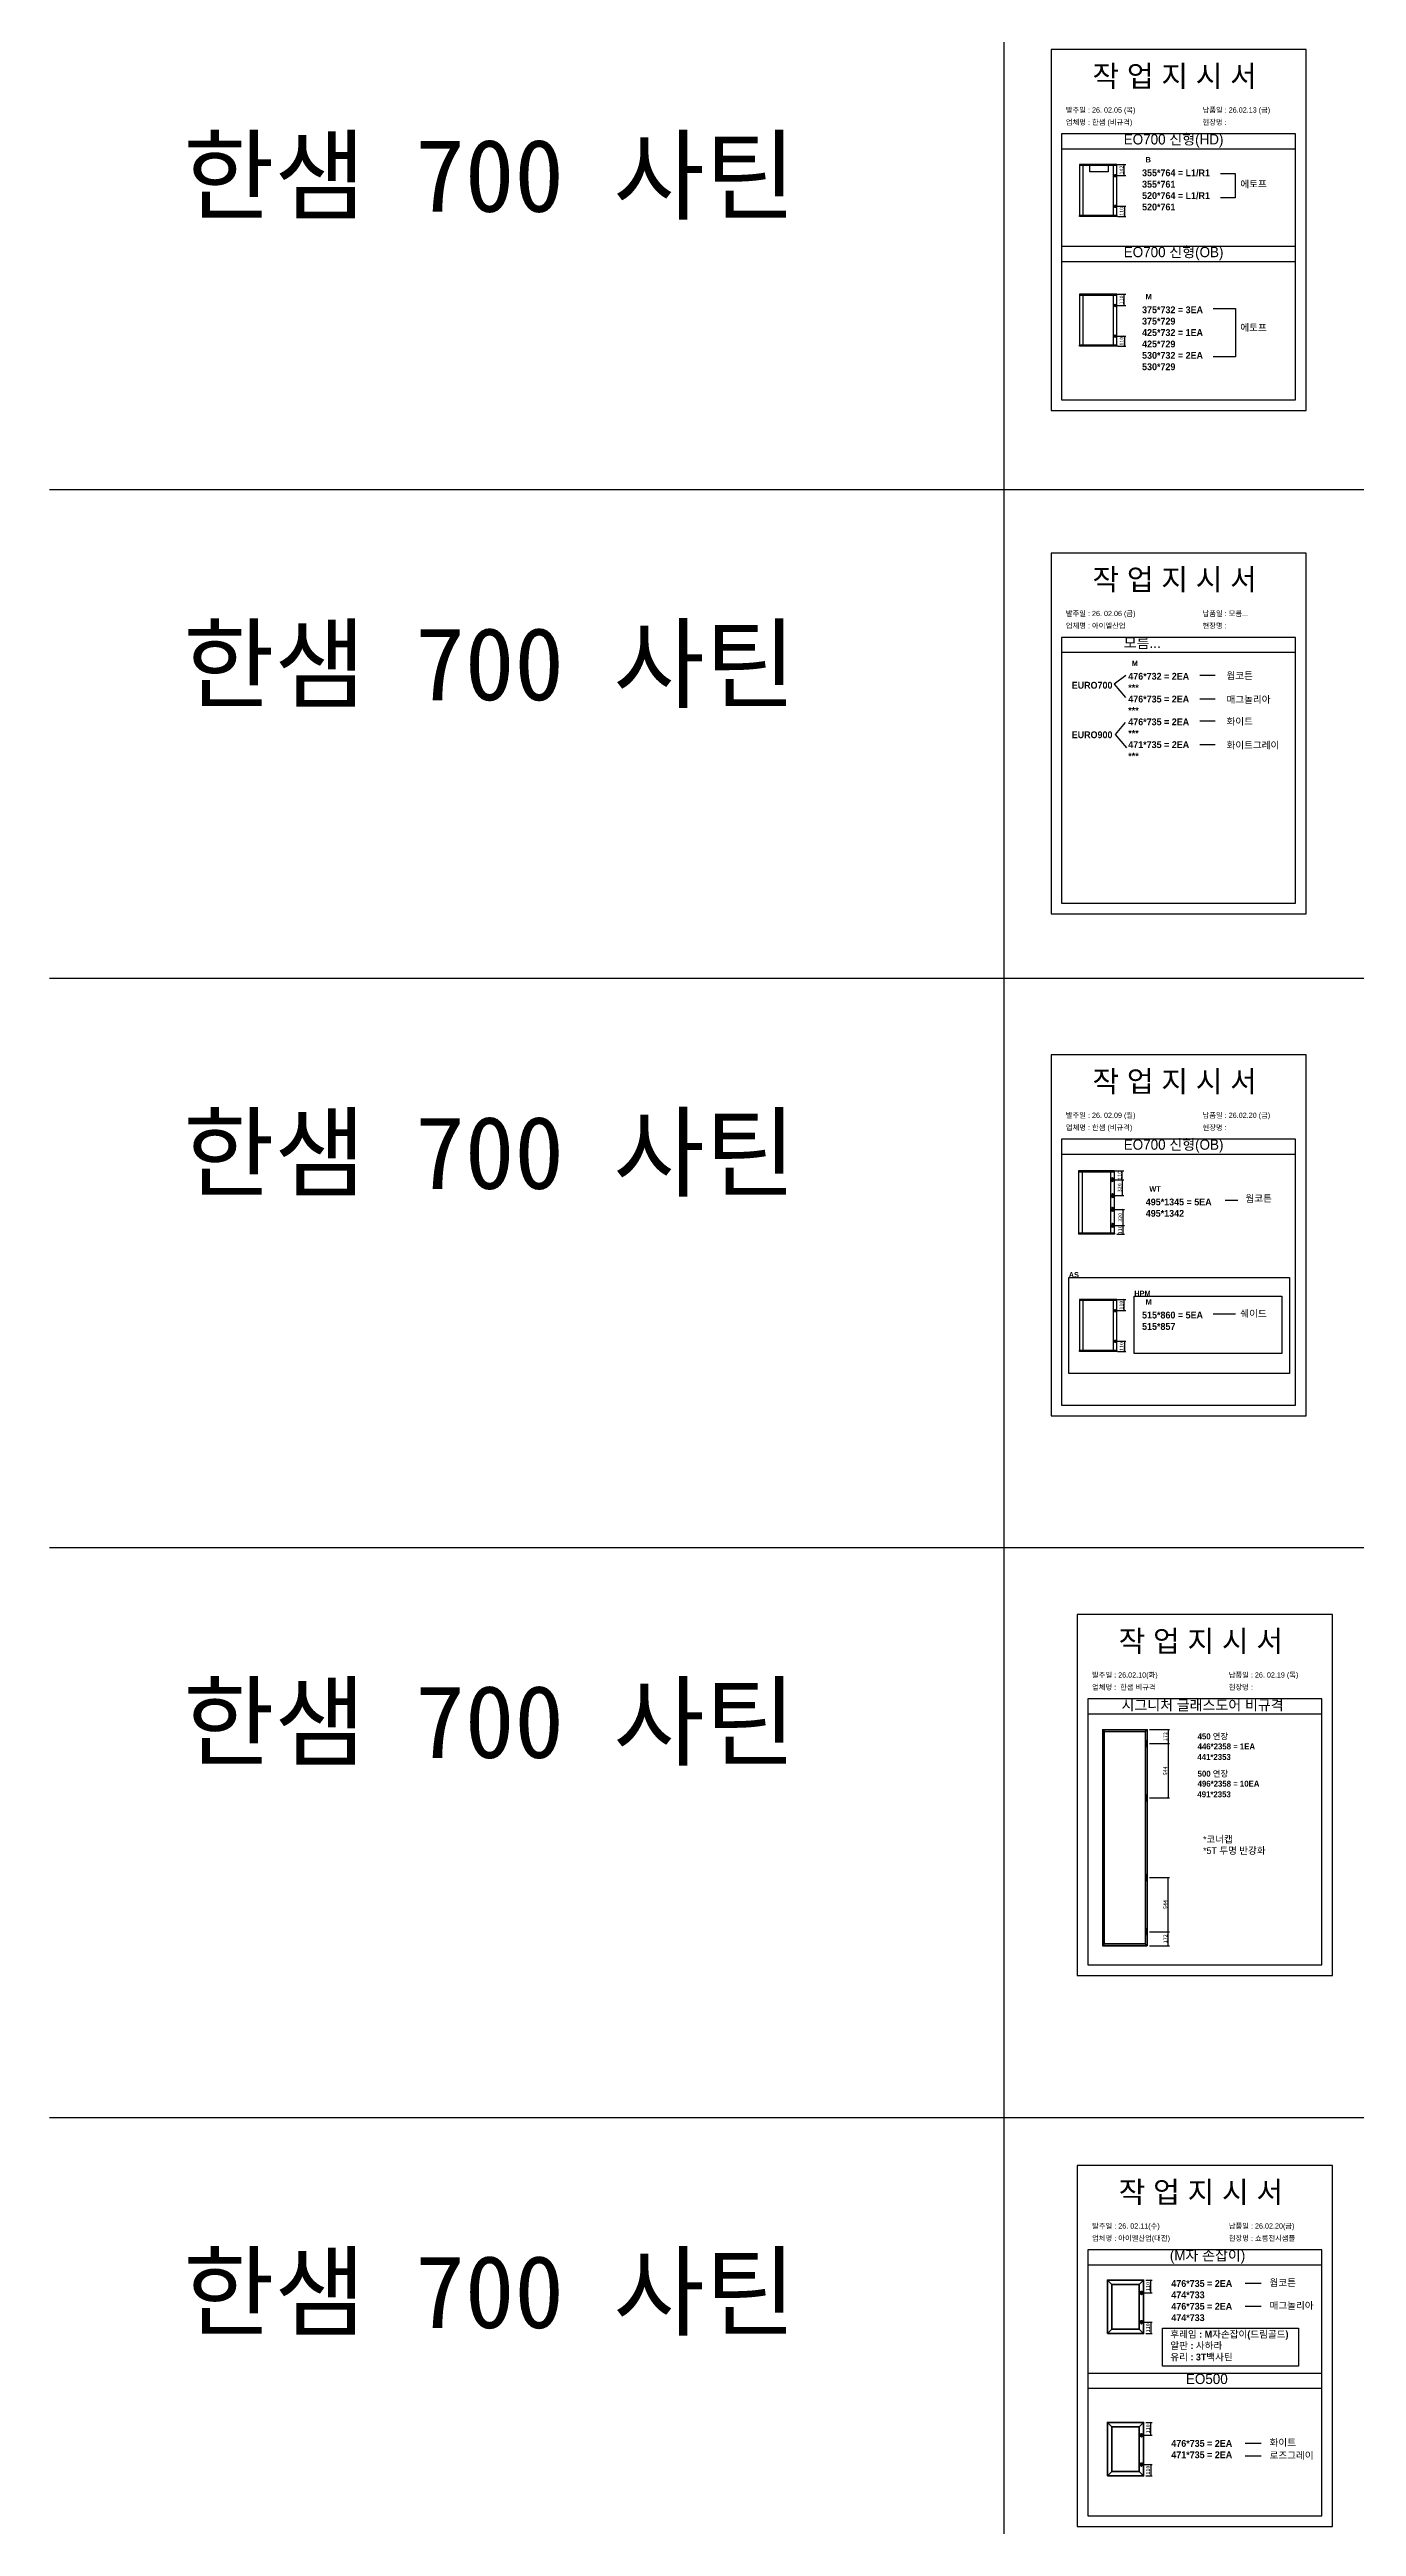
# Model space of a CAD drawing. Header units: millimetres. Extents: x -44117 to 256353, y -2095463 to 65325.
# Drawn here: x 104016 to 112619, y -711783 to -695477 of the extents above; entities that cross this region are included whole.
import ezdxf

# ---------------------------------------------------------------- set-up
doc = ezdxf.new("R2010")
doc.units = ezdxf.units.MM
doc.header["$LTSCALE"] = 10
doc.layers.add('Layer1', color=7, linetype='Continuous', lineweight=70)
doc.styles.add('MtX_Gulim', font='')
doc.styles.get('MtX_Gulim').set_extended_font_data('Gulim', bold=True)
doc.dimstyles.new('ISO-25', dxfattribs={"dimtxt": 2.5, "dimasz": 2.5, "dimexe": 1, "dimexo": 1, "dimtad": 1, "dimtxsty": 'Standard', "dimblk": 'ARCHTICK', "dimcen": 2.5, "dimadec": 0, "dimazin": 0, "dimtfac": 1, "dimtmove": 0, "dimatfit": 3, "dimfxl": 0, "dimarcsym": 0})

# ---------------------------------------------------------------- blocks, each defined once
blk = doc.blocks.new('_ArchTick')
at = {"color": 0, "linetype": 'ByBlock', "const_width": 0.15}
blk.add_lwpolyline([(-0.5, -0.5), (0.5, 0.5)], dxfattribs=at)
blk = doc.blocks.new('*D4752')
at = {"color": 0, "lineweight": -2}
for p, q in [((111046, -696233), (111101, -696233)), ((111091, -696307), (111091, -696233)), ((111046, -696307), (111101, -696307))]:
    blk.add_line(p, q, dxfattribs=at)
at = {"layer": 'Defpoints', "color": 0}
for p in [(111031, -696233), (111091, -696233), (111031, -696307)]:
    blk.add_point(p, dxfattribs=at)
at = {"color": 0, "lineweight": -2, "xscale": 10, "yscale": 10, "zscale": 10}
for p, rotation in [((111091, -696233), 90), ((111091, -696307), 270)]:
    blk.add_blockref('_ArchTick', p, dxfattribs=dict(at, rotation=rotation))
at = {"color": 0, "insert": (111072, -696270), "char_height": 25, "attachment_point": 5, "rotation": 90}
blk.add_mtext('142', dxfattribs=at)
blk = doc.blocks.new('*D4753')
at = {"color": 0, "lineweight": -2}
for p, q in [((111046, -696509), (111102, -696509)), ((111046, -696576), (111102, -696576)), ((111092, -696509), (111092, -696576))]:
    blk.add_line(p, q, dxfattribs=at)
at = {"layer": 'Defpoints', "color": 0}
for p in [(111031, -696509), (111031, -696576), (111092, -696576)]:
    blk.add_point(p, dxfattribs=at)
at = {"color": 0, "lineweight": -2, "xscale": 10, "yscale": 10, "zscale": 10}
for p, rotation in [((111092, -696509), 90), ((111092, -696576), 270)]:
    blk.add_blockref('_ArchTick', p, dxfattribs=dict(at, rotation=rotation))
at = {"color": 0, "insert": (111073, -696542), "char_height": 25, "attachment_point": 5, "rotation": 90}
blk.add_mtext('110', dxfattribs=at)
blk = doc.blocks.new('*D4754')
at = {"color": 0, "lineweight": -2}
for p, q in [((111046, -697088), (111101, -697088)), ((111046, -697161), (111101, -697161)), ((111091, -697161), (111091, -697088))]:
    blk.add_line(p, q, dxfattribs=at)
at = {"layer": 'Defpoints', "color": 0}
for p in [(111031, -697088), (111031, -697161), (111091, -697088)]:
    blk.add_point(p, dxfattribs=at)
at = {"color": 0, "lineweight": -2, "xscale": 10, "yscale": 10, "zscale": 10}
for p, rotation in [((111091, -697088), 90), ((111091, -697161), 270)]:
    blk.add_blockref('_ArchTick', p, dxfattribs=dict(at, rotation=rotation))
at = {"color": 0, "insert": (111072, -697125), "char_height": 25, "attachment_point": 5, "rotation": 90}
blk.add_mtext('110', dxfattribs=at)
blk = doc.blocks.new('*D4755')
at = {"color": 0, "lineweight": -2}
for p, q in [((111046, -697363), (111102, -697363)), ((111092, -697363), (111092, -697430)), ((111046, -697430), (111102, -697430))]:
    blk.add_line(p, q, dxfattribs=at)
at = {"layer": 'Defpoints', "color": 0}
for p in [(111031, -697363), (111031, -697430), (111092, -697430)]:
    blk.add_point(p, dxfattribs=at)
at = {"color": 0, "lineweight": -2, "xscale": 10, "yscale": 10, "zscale": 10}
for p, rotation in [((111092, -697363), 90), ((111092, -697430), 270)]:
    blk.add_blockref('_ArchTick', p, dxfattribs=dict(at, rotation=rotation))
at = {"color": 0, "insert": (111073, -697397), "char_height": 25, "attachment_point": 5, "rotation": 90}
blk.add_mtext('110', dxfattribs=at)
blk = doc.blocks.new('*D4776')
at = {"color": 0, "lineweight": -2}
for p, q in [((111046, -703706), (111101, -703706)), ((111091, -703779), (111091, -703706)), ((111046, -703779), (111101, -703779))]:
    blk.add_line(p, q, dxfattribs=at)
at = {"layer": 'Defpoints', "color": 0}
for p in [(111031, -703706), (111091, -703706), (111031, -703779)]:
    blk.add_point(p, dxfattribs=at)
at = {"color": 0, "lineweight": -2, "xscale": 10, "yscale": 10, "zscale": 10}
for p, rotation in [((111091, -703706), 90), ((111091, -703779), 270)]:
    blk.add_blockref('_ArchTick', p, dxfattribs=dict(at, rotation=rotation))
at = {"color": 0, "insert": (111072, -703743), "char_height": 25, "attachment_point": 5, "rotation": 90}
blk.add_mtext('110', dxfattribs=at)
blk = doc.blocks.new('*D4777')
at = {"color": 0, "lineweight": -2}
for p, q in [((111046, -703981), (111102, -703981)), ((111046, -704048), (111102, -704048)), ((111092, -703981), (111092, -704048))]:
    blk.add_line(p, q, dxfattribs=at)
at = {"layer": 'Defpoints', "color": 0}
for p in [(111031, -703981), (111031, -704048), (111092, -704048)]:
    blk.add_point(p, dxfattribs=at)
at = {"color": 0, "lineweight": -2, "xscale": 10, "yscale": 10, "zscale": 10}
for p, rotation in [((111092, -703981), 90), ((111092, -704048), 270)]:
    blk.add_blockref('_ArchTick', p, dxfattribs=dict(at, rotation=rotation))
at = {"color": 0, "insert": (111073, -704015), "char_height": 25, "attachment_point": 5, "rotation": 90}
blk.add_mtext('110', dxfattribs=at)
blk = doc.blocks.new('*D4778')
at = {"color": 0, "lineweight": -2}
for p, q in [((111030, -702859), (111088, -702859)), ((111030, -702917), (111088, -702917)), ((111078, -702917), (111078, -702859))]:
    blk.add_line(p, q, dxfattribs=at)
at = {"layer": 'Defpoints', "color": 0}
for p in [(111015, -702859), (111015, -702917), (111078, -702859)]:
    blk.add_point(p, dxfattribs=at)
at = {"color": 0, "lineweight": -2, "xscale": 10, "yscale": 10, "zscale": 10}
for p, rotation in [((111078, -702859), 90), ((111078, -702917), 270)]:
    blk.add_blockref('_ArchTick', p, dxfattribs=dict(at, rotation=rotation))
at = {"color": 0, "insert": (111060, -702888), "char_height": 25, "attachment_point": 5, "rotation": 90}
blk.add_mtext('110', dxfattribs=at)
blk = doc.blocks.new('*D4779')
at = {"color": 0, "lineweight": -2}
for p, q in [((111030, -703218), (111093, -703218)), ((111042, -703276), (111093, -703276)), ((111083, -703276), (111083, -703218))]:
    blk.add_line(p, q, dxfattribs=at)
at = {"layer": 'Defpoints', "color": 0}
for p in [(111015, -703218), (111027, -703276), (111083, -703218)]:
    blk.add_point(p, dxfattribs=at)
at = {"color": 0, "lineweight": -2, "xscale": 10, "yscale": 10, "zscale": 10}
for p, rotation in [((111083, -703218), 90), ((111083, -703276), 270)]:
    blk.add_blockref('_ArchTick', p, dxfattribs=dict(at, rotation=rotation))
at = {"color": 0, "insert": (111064, -703247), "char_height": 25, "attachment_point": 5, "rotation": 90}
blk.add_mtext('110', dxfattribs=at)
blk = doc.blocks.new('*D4780')
at = {"color": 0, "lineweight": -2}
for p, q in [((111030, -703113), (111093, -703113)), ((111083, -703218), (111083, -703113)), ((111030, -703218), (111093, -703218))]:
    blk.add_line(p, q, dxfattribs=at)
at = {"layer": 'Defpoints', "color": 0}
for p in [(111015, -703113), (111083, -703113), (111015, -703218)]:
    blk.add_point(p, dxfattribs=at)
at = {"color": 0, "lineweight": -2, "xscale": 10, "yscale": 10, "zscale": 10}
for p, rotation in [((111083, -703113), 90), ((111083, -703218), 270)]:
    blk.add_blockref('_ArchTick', p, dxfattribs=dict(at, rotation=rotation))
at = {"color": 0, "insert": (111064, -703165), "char_height": 25, "attachment_point": 5, "rotation": 90}
blk.add_mtext('320', dxfattribs=at)
blk = doc.blocks.new('*D4781')
at = {"color": 0, "lineweight": -2}
for p, q in [((111030, -702917), (111088, -702917)), ((111078, -702917), (111078, -703022)), ((111030, -703022), (111088, -703022))]:
    blk.add_line(p, q, dxfattribs=at)
at = {"layer": 'Defpoints', "color": 0}
for p in [(111015, -702917), (111015, -703022), (111078, -703022)]:
    blk.add_point(p, dxfattribs=at)
at = {"color": 0, "lineweight": -2, "xscale": 10, "yscale": 10, "zscale": 10}
for p, rotation in [((111078, -702917), 90), ((111078, -703022), 270)]:
    blk.add_blockref('_ArchTick', p, dxfattribs=dict(at, rotation=rotation))
at = {"color": 0, "insert": (111060, -702970), "char_height": 25, "attachment_point": 5, "rotation": 90}
blk.add_mtext('320', dxfattribs=at)
blk = doc.blocks.new('*D4797')
at = {"color": 0, "lineweight": -2}
for p, q in [((111256, -706629), (111389, -706629)), ((111379, -706629), (111379, -706986)), ((111256, -706986), (111389, -706986))]:
    blk.add_line(p, q, dxfattribs=at)
at = {"layer": 'Defpoints', "color": 0}
for p in [(111241, -706629), (111241, -706986), (111379, -706986)]:
    blk.add_point(p, dxfattribs=at)
at = {"color": 0, "lineweight": -2, "xscale": 10, "yscale": 10, "zscale": 10}
for p, rotation in [((111379, -706629), 90), ((111379, -706986), 270)]:
    blk.add_blockref('_ArchTick', p, dxfattribs=dict(at, rotation=rotation))
at = {"color": 0, "insert": (111361, -706808), "char_height": 25, "attachment_point": 5, "rotation": 90}
blk.add_mtext('544', dxfattribs=at)
blk = doc.blocks.new('*D4798')
at = {"color": 0, "lineweight": -2}
for p, q in [((111256, -706537), (111389, -706537)), ((111379, -706537), (111379, -706629)), ((111256, -706629), (111389, -706629))]:
    blk.add_line(p, q, dxfattribs=at)
at = {"layer": 'Defpoints', "color": 0}
for p in [(111241, -706537), (111241, -706629), (111379, -706629)]:
    blk.add_point(p, dxfattribs=at)
at = {"color": 0, "lineweight": -2, "xscale": 10, "yscale": 10, "zscale": 10}
for p, rotation in [((111379, -706537), 90), ((111379, -706629), 270)]:
    blk.add_blockref('_ArchTick', p, dxfattribs=dict(at, rotation=rotation))
at = {"color": 0, "insert": (111361, -706583), "char_height": 25, "attachment_point": 5, "rotation": 90}
blk.add_mtext('172', dxfattribs=at)
blk = doc.blocks.new('*D4799')
at = {"color": 0, "lineweight": -2}
for p, q in [((111256, -707511), (111389, -707511)), ((111379, -707868), (111379, -707511)), ((111256, -707868), (111389, -707868))]:
    blk.add_line(p, q, dxfattribs=at)
at = {"layer": 'Defpoints', "color": 0}
for p in [(111241, -707511), (111379, -707511), (111241, -707868)]:
    blk.add_point(p, dxfattribs=at)
at = {"color": 0, "lineweight": -2, "xscale": 10, "yscale": 10, "zscale": 10}
for p, rotation in [((111379, -707511), 90), ((111379, -707868), 270)]:
    blk.add_blockref('_ArchTick', p, dxfattribs=dict(at, rotation=rotation))
at = {"color": 0, "insert": (111361, -707689), "char_height": 25, "attachment_point": 5, "rotation": 90}
blk.add_mtext('544', dxfattribs=at)
blk = doc.blocks.new('*D4800')
at = {"color": 0, "lineweight": -2}
for p, q in [((111256, -707868), (111389, -707868)), ((111256, -707960), (111389, -707960)), ((111379, -707960), (111379, -707868))]:
    blk.add_line(p, q, dxfattribs=at)
at = {"layer": 'Defpoints', "color": 0}
for p in [(111241, -707868), (111241, -707960), (111379, -707868)]:
    blk.add_point(p, dxfattribs=at)
at = {"color": 0, "lineweight": -2, "xscale": 10, "yscale": 10, "zscale": 10}
for p, rotation in [((111379, -707868), 90), ((111379, -707960), 270)]:
    blk.add_blockref('_ArchTick', p, dxfattribs=dict(at, rotation=rotation))
at = {"color": 0, "insert": (111361, -707914), "char_height": 25, "attachment_point": 5, "rotation": 90}
blk.add_mtext('172', dxfattribs=at)
blk = doc.blocks.new('*D4875')
at = {"color": 0, "lineweight": -2}
for p, q in [((111219, -710245), (111275, -710245)), ((111233, -710161), (111275, -710161)), ((111265, -710245), (111265, -710161))]:
    blk.add_line(p, q, dxfattribs=at)
at = {"layer": 'Defpoints', "color": 0}
for p in [(111204, -710245), (111218, -710161), (111265, -710161)]:
    blk.add_point(p, dxfattribs=at)
at = {"color": 0, "lineweight": -2, "xscale": 10, "yscale": 10, "zscale": 10}
for p, rotation in [((111265, -710161), 90), ((111265, -710245), 270)]:
    blk.add_blockref('_ArchTick', p, dxfattribs=dict(at, rotation=rotation))
at = {"color": 0, "insert": (111247, -710203), "char_height": 25, "attachment_point": 5, "rotation": 90}
blk.add_mtext('110', dxfattribs=at)
blk = doc.blocks.new('*D4876')
at = {"color": 0, "lineweight": -2}
for p, q in [((111219, -710437), (111275, -710437)), ((111265, -710437), (111265, -710513)), ((111233, -710513), (111275, -710513))]:
    blk.add_line(p, q, dxfattribs=at)
at = {"layer": 'Defpoints', "color": 0}
for p in [(111204, -710437), (111218, -710513), (111265, -710513)]:
    blk.add_point(p, dxfattribs=at)
at = {"color": 0, "lineweight": -2, "xscale": 10, "yscale": 10, "zscale": 10}
for p, rotation in [((111265, -710437), 90), ((111265, -710513), 270)]:
    blk.add_blockref('_ArchTick', p, dxfattribs=dict(at, rotation=rotation))
at = {"color": 0, "insert": (111247, -710475), "char_height": 25, "attachment_point": 5, "rotation": 90}
blk.add_mtext('110', dxfattribs=at)
blk = doc.blocks.new('*D4878')
at = {"color": 0, "lineweight": -2}
for p, q in [((111233, -711098), (111275, -711098)), ((111265, -711182), (111265, -711098)), ((111219, -711182), (111275, -711182))]:
    blk.add_line(p, q, dxfattribs=at)
at = {"layer": 'Defpoints', "color": 0}
for p in [(111218, -711098), (111265, -711098), (111204, -711182)]:
    blk.add_point(p, dxfattribs=at)
at = {"color": 0, "lineweight": -2, "xscale": 10, "yscale": 10, "zscale": 10}
for p, rotation in [((111265, -711098), 90), ((111265, -711182), 270)]:
    blk.add_blockref('_ArchTick', p, dxfattribs=dict(at, rotation=rotation))
at = {"color": 0, "insert": (111247, -711140), "char_height": 25, "attachment_point": 5, "rotation": 90}
blk.add_mtext('110', dxfattribs=at)
blk = doc.blocks.new('*D4879')
at = {"color": 0, "lineweight": -2}
for p, q in [((111219, -711375), (111275, -711375)), ((111265, -711375), (111265, -711450)), ((111233, -711450), (111275, -711450))]:
    blk.add_line(p, q, dxfattribs=at)
at = {"layer": 'Defpoints', "color": 0}
for p in [(111204, -711375), (111218, -711450), (111265, -711450)]:
    blk.add_point(p, dxfattribs=at)
at = {"color": 0, "lineweight": -2, "xscale": 10, "yscale": 10, "zscale": 10}
for p, rotation in [((111265, -711375), 90), ((111265, -711450), 270)]:
    blk.add_blockref('_ArchTick', p, dxfattribs=dict(at, rotation=rotation))
at = {"color": 0, "insert": (111247, -711412), "char_height": 25, "attachment_point": 5, "rotation": 90}
blk.add_mtext('110', dxfattribs=at)

msp = doc.modelspace()

# ---------------------------------------------------------------- linework, layer by layer
for p, q in [((112218.7382, -696032.03933), (110678.7382, -696032.03933)), ((112218.7382, -696132.03933), (110678.7382, -696132.03933)), ((110795.62095, -696233.61584), (110795.62095, -696575.50273)), ((111042.12159, -696234.05857), (110795.62095, -696234.05857)), ((111042.12159, -696240.74873), (110795.62095, -696240.74873)), ((111041.87563, -696233.36988), (110795.86691, -696233.36988)), ((110817.51155, -696240.25681), (110817.51155, -696568.36984)), ((111019.98503, -696568.36984), (111019.98503, -696240.74873)), ((111040.89178, -696240.74873), (111040.89178, -696233.36988)), ((111042.12159, -696575.50273), (111042.12159, -696233.61584)), ((111042.12159, -696568.36984), (110795.62095, -696568.36984)), ((111042.12159, -696575.06), (110795.62095, -696575.06)), ((111041.87563, -696575.7487), (110795.86691, -696575.7487)), ((110796.85076, -696575.7487), (110796.85076, -696568.36984)), ((111040.89178, -696568.36984), (111040.89178, -696575.7487)), ((112218.7382, -696774.11064), (110678.7382, -696774.11064)), ((112218.7382, -696874.11064), (110678.7382, -696874.11064)), ((110795.62095, -697088.08351), (110795.62095, -697429.97039)), ((111042.12159, -697088.52624), (110795.62095, -697088.52624)), ((111042.12159, -697095.2164), (110795.62095, -697095.2164)), ((111041.87563, -697087.83755), (110795.86691, -697087.83755)), ((110817.51155, -697094.72448), (110817.51155, -697422.83751)), ((111019.98503, -697422.83751), (111019.98503, -697095.2164)), ((111040.89178, -697095.2164), (111040.89178, -697087.83755)), ((111042.12159, -697429.97039), (111042.12159, -697088.08351)), ((111042.12159, -697422.83751), (110795.62095, -697422.83751)), ((111042.12159, -697429.52767), (110795.62095, -697429.52767)), ((111041.87563, -697430.21636), (110795.86691, -697430.21636)), ((110796.85076, -697430.21636), (110796.85076, -697422.83751)), ((111040.89178, -697422.83751), (111040.89178, -697430.21636)), ((112218.7382, -699346.51073), (110678.7382, -699346.51073)), ((112218.7382, -699446.51073), (110678.7382, -699446.51073)), ((111101.26765, -699596.96082), (111024.05975, -699655.77554)), ((111024.05975, -699655.77554), (111099.92421, -699741.75527)), ((111587.98563, -699595.08396), (111689.13825, -699595.08396)), ((111587.98563, -699751.87053), (111689.13825, -699751.87053)), ((111097.3954, -699906.12828), (111031.64619, -699987.05038)), ((111031.64619, -699987.05038), (111104.98185, -700073.03011)), ((111587.98563, -699896.01302), (111689.13825, -699896.01302)), ((111587.98563, -700052.79959), (111689.13825, -700052.79959)), ((112218.7382, -702650.01239), (110678.7382, -702650.01239)), ((112218.7382, -702650.01239), (110678.7382, -702650.01239)), ((112218.7382, -702750.01239), (110678.7382, -702750.01239)), ((110790.2005, -702858.84039), (110790.2005, -703276.04825)), ((111027.19407, -702859.3197), (110790.2005, -702859.3197)), ((111027.19407, -702866.56265), (110790.2005, -702866.56265)), ((111026.92778, -702858.57411), (110790.46679, -702858.57411)), ((110791.53193, -702858.57411), (110791.53193, -702866.56265)), ((110813.89986, -702866.03008), (110813.89986, -703268.326)), ((111000.95294, -702917.15679), (111030.00212, -702917.15679)), ((111003.22843, -703268.326), (111003.22843, -702866.56265)), ((111012.81468, -702905.17396), (111008.55413, -702905.17396)), ((111012.81468, -702929.13961), (111008.55413, -702929.13961)), ((111010.6844, -702903.04369), (111010.6844, -702907.30424)), ((111010.6844, -702927.00933), (111010.6844, -702931.26989)), ((111015.47753, -702931.68138), (111015.47753, -702902.6322)), ((111025.86264, -702866.56265), (111025.86264, -702858.57411)), ((111027.19407, -703276.04825), (111027.19407, -702858.84039)), ((111000.95294, -703022.33933), (111030.00212, -703022.33933)), ((111000.95294, -703112.54933), (111030.00212, -703112.54933)), ((111012.81468, -703010.3565), (111008.55413, -703010.3565)), ((111012.81468, -703034.32214), (111008.55413, -703034.32214)), ((111012.81468, -703100.5665), (111008.55413, -703100.5665)), ((111010.6844, -703008.22622), (111010.6844, -703012.48678)), ((111010.6844, -703032.19187), (111010.6844, -703036.45242)), ((111010.6844, -703098.43622), (111010.6844, -703102.69678)), ((111015.47753, -703007.81474), (111015.47753, -703036.86392)), ((111015.47753, -703098.02474), (111015.47753, -703127.07392)), ((111027.19407, -703268.326), (110790.2005, -703268.326)), ((111027.19407, -703275.56895), (110790.2005, -703275.56895)), ((111026.92778, -703276.31455), (110790.46679, -703276.31455)), ((110791.53193, -703276.31455), (110791.53193, -703268.326)), ((111000.95294, -703217.73186), (111030.00212, -703217.73186)), ((111012.81468, -703124.53214), (111008.55413, -703124.53214)), ((111012.81468, -703205.74902), (111008.55413, -703205.74902)), ((111012.81468, -703229.71467), (111008.55413, -703229.71467)), ((111010.6844, -703122.40186), (111010.6844, -703126.66242)), ((111010.6844, -703203.61875), (111010.6844, -703207.8793)), ((111010.6844, -703227.58439), (111010.6844, -703231.84495)), ((111015.47753, -703203.20727), (111015.47753, -703232.25644)), ((111025.86264, -703268.326), (111025.86264, -703276.31455)), ((110795.62095, -703706.05657), (110795.62095, -704047.94345)), ((111042.12159, -703706.4993), (110795.62095, -703706.4993)), ((111042.12159, -703713.18946), (110795.62095, -703713.18946)), ((111041.87563, -703705.81061), (110795.86691, -703705.81061)), ((110817.51155, -703712.69754), (110817.51155, -704040.81057)), ((111019.98503, -704040.81057), (111019.98503, -703713.18946)), ((111040.89178, -703713.18946), (111040.89178, -703705.81061)), ((111042.12159, -704047.94345), (111042.12159, -703706.05657)), ((111042.12159, -704040.81057), (110795.62095, -704040.81057)), ((111042.12159, -704047.50073), (110795.62095, -704047.50073)), ((111041.87563, -704048.18942), (110795.86691, -704048.18942)), ((110796.85076, -704048.18942), (110796.85076, -704040.81057)), ((111040.89178, -704040.81057), (111040.89178, -704048.18942)), ((112391.02745, -706334.55619), (110851.02745, -706334.55619)), ((112391.02745, -706434.55619), (110851.02745, -706434.55619)), ((110948.55264, -706536.8795), (110948.55264, -707960.37589)), ((110948.55264, -706536.8795), (111241.12379, -706536.8795)), ((110948.55264, -706536.8795), (110961.01644, -706549.34329)), ((110948.55264, -706536.8795), (110954.45655, -706536.8795)), ((110954.45655, -706536.8795), (110954.45655, -707960.37589)), ((111228.66, -706549.34329), (111241.12379, -706536.8795)), ((111241.12379, -706536.8795), (111241.12379, -707960.37589)), ((110961.01644, -707947.9121), (110948.55264, -707960.37589)), ((110948.55264, -707960.37589), (111241.12379, -707960.37589)), ((111228.66, -707947.9121), (111241.12379, -707960.37589)), ((112391.67152, -709962.12871), (110851.67152, -709962.12871)), ((112391.67152, -709962.12871), (110851.67152, -709962.12871)), ((112391.67152, -710062.12871), (110851.67152, -710062.12871)), ((111886.99233, -710181.52817), (111991.31499, -710181.52817)), ((111886.99233, -710332.99665), (111991.31499, -710332.99665)), ((112391.67152, -710775.65289), (110851.67152, -710775.65289)), ((112391.67152, -710775.65289), (110851.67152, -710775.65289)), ((112391.67152, -710875.65289), (110851.67152, -710875.65289)), ((111886.99233, -711234.38459), (111991.31499, -711234.38459)), ((111886.99233, -711319.08657), (111991.31499, -711319.08657))]:
    msp.add_line(p, q)
at = {"color": 1}
for p, q in [((104015.69829, -698373.58541), (196284.84516, -698373.58541)), ((104015.69829, -698373.58541), (196284.84516, -698373.58541)), ((104015.69829, -701590.80667), (196284.84516, -701590.80667)), ((104015.69829, -701590.80667), (196284.84516, -701590.80667)), ((104015.69829, -705337.25096), (196284.84516, -705337.25096)), ((104015.69829, -705337.25096), (196284.84516, -705337.25096)), ((104015.69829, -709090.17771), (196284.84516, -709090.17771)), ((104015.69829, -709090.17771), (196284.84516, -709090.17771))]:
    msp.add_line(p, q, dxfattribs=at)
at = {"linetype": 'Continuous'}
for p, q in [((110961.01644, -707947.9121), (110961.01644, -706549.34329)), ((110961.01644, -706549.34329), (111228.66, -706549.34329)), ((111228.66, -706549.34329), (111228.66, -707947.9121)), ((111228.66, -707947.9121), (110961.01644, -707947.9121))]:
    msp.add_line(p, q, dxfattribs=at)
at = {"color": 1}
for p in [(110300.49669, 21924.9366), (110300.49669, 14161.07811), (110300.49669, 18584.38997), (110300.49669, 10820.53148), (110300.49669, 18627.87121), (110300.49669, 10864.01272), (110300.49669, 15287.32457), (110300.49669, 7523.46608), (110300.49669, 3746.75115), (110300.49669, 21924.9366), (110300.49669, 14161.07811), (110300.49669, 18584.38997), (110300.49669, 10820.53148), (110300.49669, 18627.87121), (110300.49669, 10864.01272), (110300.49669, 15287.32457), (110300.49669, 7523.46608), (110300.49669, 3746.75115), (110300.49669, 21924.9366), (110300.49669, 14161.07811), (110300.49669, 18584.38997), (110300.49669, 10820.53148), (110300.49669, 18627.87121), (110300.49669, 10864.01272), (110300.49669, 15287.32457), (110300.49669, 7523.46608), (110300.49669, 3746.75115), (110300.49669, 21924.9366), (110300.49669, 14161.07811), (110300.49669, 18584.38997), (110300.49669, 10820.53148), (110300.49669, 18627.87121), (110300.49669, 10864.01272), (110300.49669, 15287.32457), (110300.49669, 7523.46608), (110300.49669, 3746.75115), (110300.49669, 21924.9366), (110300.49669, 14161.07811), (110300.49669, 18584.38997), (110300.49669, 10820.53148), (110300.49669, 18627.87121), (110300.49669, 10864.01272), (110300.49669, 15287.32457), (110300.49669, 7523.46608), (110300.49669, 3746.75115), (110300.49669, 21924.9366), (110300.49669, 14161.07811), (110300.49669, 18584.38997), (110300.49669, 10820.53148), (110300.49669, 18627.87121), (110300.49669, 10864.01272), (110300.49669, 15287.32457), (110300.49669, 7523.46608), (110300.49669, 3746.75115), (110300.49669, 21924.9366), (110300.49669, 14161.07811), (110300.49669, 18584.38997), (110300.49669, 10820.53148), (110300.49669, 18627.87121), (110300.49669, 10864.01272), (110300.49669, 15287.32457), (110300.49669, 7523.46608), (110300.49669, 3746.75115), (110300.49669, 21924.9366), (110300.49669, 14161.07811), (110300.49669, 18584.38997), (110300.49669, 10820.53148), (110300.49669, 18627.87121), (110300.49669, 10864.01272), (110300.49669, 15287.32457), (110300.49669, 7523.46608), (110300.49669, 3746.75115), (110300.49669, 21924.9366), (110300.49669, 14161.07811), (110300.49669, 18584.38997), (110300.49669, 10820.53148), (110300.49669, 18627.87121), (110300.49669, 10864.01272), (110300.49669, 15287.32457), (110300.49669, 7523.46608), (110300.49669, 3746.75115), (110300.49669, 21924.9366), (110300.49669, 14161.07811), (110300.49669, 18584.38997), (110300.49669, 10820.53148), (110300.49669, 18627.87121), (110300.49669, 10864.01272), (110300.49669, 15287.32457), (110300.49669, 7523.46608), (110300.49669, 3746.75115), (110300.49669, 12702.87182), (110300.49669, 4939.01333), (110300.49669, 9362.32519), (110300.49669, 1598.4667), (110300.49669, 9405.80642), (110300.49669, 1641.94794), (110300.49669, 6065.25979), (110300.49669, -1698.5987), (110300.49669, -5475.31363), (110300.49669, 12702.87182), (110300.49669, 4939.01333), (110300.49669, 9362.32519), (110300.49669, 1598.4667), (110300.49669, 9405.80642), (110300.49669, 1641.94794), (110300.49669, 6065.25979), (110300.49669, -1698.5987), (110300.49669, -5475.31363), (110300.49669, 12702.87182), (110300.49669, 4939.01333), (110300.49669, 9362.32519), (110300.49669, 1598.4667), (110300.49669, 9405.80642), (110300.49669, 1641.94794), (110300.49669, 6065.25979), (110300.49669, -1698.5987), (110300.49669, -5475.31363), (110300.49669, 12702.87182), (110300.49669, 4939.01333), (110300.49669, 9362.32519), (110300.49669, 1598.4667), (110300.49669, 9405.80642), (110300.49669, 1641.94794), (110300.49669, 6065.25979), (110300.49669, -1698.5987), (110300.49669, -5475.31363), (110300.49669, 12702.87182), (110300.49669, 4939.01333), (110300.49669, 9362.32519), (110300.49669, 1598.4667), (110300.49669, 9405.80642), (110300.49669, 1641.94794), (110300.49669, 6065.25979), (110300.49669, -1698.5987), (110300.49669, -5475.31363)]:
    msp.add_xline(p, (0, 1), dxfattribs=at)
for points in [[(110608.7382, -697852.8696), (112288.7382, -697852.8696), (112288.7382, -695476.8696), (110608.7382, -695476.8696)], [(110608.7382, -701167.34101), (112288.7382, -701167.34101), (112288.7382, -698791.34101), (110608.7382, -698791.34101)], [(110608.7382, -704470.84266), (112288.7382, -704470.84266), (112288.7382, -702094.84266), (110608.7382, -702094.84266)], [(111156.87877, -703683.84857), (112127.94396, -703683.84857), (112127.94396, -704060.6421), (111156.87877, -704060.6421)], [(110781.02745, -708155.38647), (112461.02745, -708155.38647), (112461.02745, -705779.38647), (110781.02745, -705779.38647)], [(110950.52061, -706538.84747), (111239.15582, -706538.84747), (111239.15582, -707958.40792), (110950.52061, -707958.40792)], [(110781.67152, -711782.95899), (112461.67152, -711782.95899), (112461.67152, -709406.95899), (110781.67152, -709406.95899)], [(111341.57739, -710477.01409), (112237.78932, -710477.01409), (112237.78932, -710728.67245), (111341.57739, -710728.67245)]]:
    msp.add_lwpolyline(points, close=True)
for points in [[(110678.7382, -696032.03933), (110678.7382, -697782.8696), (112218.7382, -697782.8696), (112218.7382, -696032.03933)], [(110983.91292, -696233.36988), (110983.91292, -696281.74003), (110863.97352, -696281.74003), (110863.97352, -696233.36988)], [(111725.15272, -696293.98623), (111820.8979, -696293.98623), (111820.8979, -696452.46101), (111725.15272, -696452.46101)], [(111675.62936, -697182.10529), (111824.19946, -697182.10529), (111824.19946, -697499.05485), (111675.62936, -697499.05485)], [(110678.7382, -699346.51073), (110678.7382, -701097.34101), (112218.7382, -701097.34101), (112218.7382, -699346.51073)], [(110678.7382, -702650.01239), (110678.7382, -704400.84266), (112218.7382, -704400.84266), (112218.7382, -702650.01239)], [(111755.43514, -703051.66361), (111838.81689, -703051.66361)], [(111675.62936, -703800.07836), (111824.19946, -703800.07836)], [(110851.02745, -706334.55619), (110851.02745, -708085.38647), (112391.02745, -708085.38647), (112391.02745, -706334.55619)], [(110851.67152, -709962.12871), (110851.67152, -711712.95899), (112391.67152, -711712.95899), (112391.67152, -709962.12871)]]:
    msp.add_lwpolyline(points)
msp.add_lwpolyline([(110725.23776, -703561.40964), (112179.30674, -703561.40964), (112179.30674, -704192.03303), (110725.23776, -704192.03303)], close=True, dxfattribs=at)
at = {"linetype": 'Continuous'}
for points in [[(111236.52138, -706648.70411), (111236.52138, -706648.70411, 0.4142135624), (111241.12379, -706644.10169), (111241.12379, -706614.64624, 0.4142135624), (111236.52138, -706610.04383), (111236.52138, -706610.04383, 0.4142135624), (111231.91896, -706614.64624), (111231.91896, -706644.10169, 0.4142135624)], [(111236.52138, -707005.56219), (111236.52138, -707005.56219, 0.4142135624), (111241.12379, -707000.95977), (111241.12379, -706971.50432, 0.4142135624), (111236.52138, -706966.90191), (111236.52138, -706966.90191, 0.4142135624), (111231.91896, -706971.50432), (111231.91896, -707000.95977, 0.4142135624)], [(111236.52138, -707530.35348), (111236.52138, -707530.35348, 0.4142135624), (111241.12379, -707525.75107), (111241.12379, -707496.29562, 0.4142135624), (111236.52138, -707491.69321), (111236.52138, -707491.69321, 0.4142135624), (111231.91896, -707496.29562), (111231.91896, -707525.75107, 0.4142135624)], [(111236.52138, -707887.21156), (111236.52138, -707887.21156, 0.4142135624), (111241.12379, -707882.60915), (111241.12379, -707853.1537, 0.4142135624), (111236.52138, -707848.55129), (111236.52138, -707848.55129, 0.4142135624), (111231.91896, -707853.1537), (111231.91896, -707882.60915, 0.4142135624)]]:
    msp.add_lwpolyline(points, format="xyb", close=True, dxfattribs=at)
for centre, radius in [((111015.47753, -702917.15679), 9.31997), ((111010.6844, -702905.17396), 0.85211), ((111010.6844, -702929.13961), 0.85211), ((111015.47753, -703022.33933), 9.31997), ((111015.47753, -703112.54933), 9.31997), ((111010.6844, -703010.3565), 0.85211), ((111010.6844, -703034.32214), 0.85211), ((111010.6844, -703100.5665), 0.85211), ((111015.47753, -703217.73186), 9.31997), ((111010.6844, -703124.53214), 0.85211), ((111010.6844, -703205.74902), 0.85211), ((111010.6844, -703229.71467), 0.85211)]:
    msp.add_circle(centre, radius)
for centre, radius, start, end in [((111041.87563, -696233.61584), 0.24596, 0, 90), ((110795.86691, -696575.50273), 0.24596, 180, 270), ((111041.87563, -696575.50273), 0.24596, 270, 0), ((111041.87563, -697088.08351), 0.24596, 0, 90), ((110795.86691, -697429.9704), 0.24596, 180, 270), ((111041.87563, -697429.9704), 0.24596, 270, 0), ((110790.46679, -702858.84039), 0.26628, 90, 180), ((111026.92778, -702858.84039), 0.26628, 0, 90), ((110790.46679, -703276.04826), 0.26628, 180, 270), ((111026.92778, -703276.04826), 0.26628, 270, 0), ((111041.87563, -703706.05657), 0.24596, 0, 90), ((110795.86691, -704047.94346), 0.24596, 180, 270), ((111041.87563, -704047.94346), 0.24596, 270, 0)]:
    msp.add_arc(centre, radius, start, end)
at = {"layer": 'Layer1'}
for p, q in [((111031.48361, -696297.92116), (111031.48361, -696316.05156)), ((111031.48361, -696517.92952), (111031.48361, -696499.79912)), ((111031.48361, -697152.38882), (111031.48361, -697170.51923)), ((111031.48361, -697372.39719), (111031.48361, -697354.26678)), ((111031.48361, -703770.36188), (111031.48361, -703788.49229)), ((111031.48361, -703990.37025), (111031.48361, -703972.23984)), ((111010.05363, -710190.42698), (110980.40329, -710160.77664)), ((111187.95568, -710190.42698), (111217.60602, -710160.77664)), ((111191.21337, -710244.92154), (111215.86236, -710244.92154)), ((111191.21337, -710437.49037), (111215.86236, -710437.49037)), ((110980.40329, -710512.81353), (111010.05363, -710483.16319)), ((111217.60602, -710512.81353), (111187.95568, -710483.16319)), ((111187.95568, -710483.16319), (111217.60602, -710512.81353)), ((111010.05363, -711127.72599), (110980.40329, -711098.07565)), ((111187.95568, -711127.72599), (111217.60602, -711098.07565)), ((111191.21337, -711182.22055), (111215.86236, -711182.22055)), ((110980.40329, -711450.11254), (111010.05363, -711420.4622)), ((111217.60602, -711450.11254), (111187.95568, -711420.4622)), ((111187.95568, -711420.4622), (111217.60602, -711450.11254)), ((111191.21337, -711374.78939), (111215.86236, -711374.78939))]:
    msp.add_line(p, q, dxfattribs=at)
for points in [[(111040.54881, -696306.98636), (111022.41841, -696306.98636)], [(111040.54881, -696508.86432), (111022.41841, -696508.86432)], [(111040.54881, -697161.45402), (111022.41841, -697161.45402)], [(111040.54881, -697363.33198), (111022.41841, -697363.33198)], [(111040.54881, -703779.42709), (111022.41841, -703779.42709)], [(111040.54881, -703981.30505), (111022.41841, -703981.30505)], [(110980.40329, -710512.81353), (111217.60602, -710512.81353), (111217.60602, -710160.77664), (110980.40329, -710160.77664)], [(111010.05363, -710483.16319), (111187.95568, -710483.16319), (111187.95568, -710190.42698), (111010.05363, -710190.42698)], [(111203.53786, -710232.59704), (111203.53786, -710257.24604)], [(111203.53786, -710425.16588), (111203.53786, -710449.81487)], [(110980.40329, -711450.11254), (111217.60602, -711450.11254), (111217.60602, -711098.07565), (110980.40329, -711098.07565)], [(111010.05363, -711420.4622), (111187.95568, -711420.4622), (111187.95568, -711127.72599), (111010.05363, -711127.72599)], [(111203.53786, -711169.89605), (111203.53786, -711194.54505)], [(111203.53786, -711362.46489), (111203.53786, -711387.11388)]]:
    msp.add_lwpolyline(points, close=True, dxfattribs=at)
for centre, radius in [((111031.48361, -696306.98636), 6.04347), ((111031.48361, -696508.86432), 6.04347), ((111031.48361, -697161.45402), 6.04347), ((111031.48361, -697363.33198), 6.04347), ((111031.48361, -703779.42709), 6.04347), ((111031.48361, -703981.30505), 6.04347), ((111203.53786, -710244.92154), 8.21633), ((111203.53786, -710437.49037), 8.21633), ((111203.53786, -711182.22055), 8.21633), ((111203.53786, -711374.78939), 8.21633)]:
    msp.add_circle(centre, radius, dxfattribs=at)

# ---------------------------------------------------------------- texts
at = {"linetype": 'Continuous', "style": 'MtX_Gulim'}
for s, height, p in [('B', 35.04934, (111231.4088, -696220.15977)), ('M', 35.04934, (111231.4088, -697121.89776)), ('M', 35.04934, (111140.37144, -699534.63117)), ('WT', 35.049344, (111255.69107, -702995.3386)), ('AS', 35.049344, (110725.23776, -703560.57513)), ('HPM', 35.049344, (111156.87877, -703683.01406)), ('M', 35.04934, (111231.4088, -703739.87082)), ('450 연장', 39.271262, (111573.65765, -706601.5043)), ('446*2358 = 1EA', 39.2712622, (111573.65765, -706667.36623)), ('500 연장', 39.271262, (111573.65765, -706847.0638)), ('496*2358 = 10EA', 39.2712622, (111573.65765, -706912.92573))]:
    msp.add_text(s, height=height, dxfattribs=at).set_placement(p)
at = {"color": 242, "linetype": 'Continuous', "true_color": 0xcd2027, "style": 'MtX_Gulim'}
for s, p in [('441*2353', (111572.19572, -706736.966)), ('491*2353', (111572.19572, -706982.5255))]:
    msp.add_text(s, height=39.271262, dxfattribs=at).set_placement(p)
at = {"attachment_point": 1}
for s, width, gutter_width, heights, insert, char_height in [('{\\fGulim|b0|i0|c129|p50;작 업 지 시 서}', 3307.3198183, 12.5, [-155.84554], (110881.54481, -695581.03212), 140), ('{\\fGulim|b0|i0|c129|p50;업체명 : 한샘 (비규격)}', 3307.3198183, 12.5, [36.11279], (110706.33545, -695938.40871), 34.3), ('\\pt11;{\\fGulim|b0|i0|c129|p50;발주일 : 26. 02.05 (목)}', 3307.3198183, 12.5, [34.50412], (110706.33545, -695857.75254), 34.3), ('{\\fGulim|b0|i0|c129|p50;현장명 : }', 3307.3198183, 12.5, [-38.2735], (111606.31344, -695938.40871), 34.3), ('{\\fGulim|b0|i0|c129|p50;납품일 : 26.02.13 (금)}', 3307.3198183, 12.5, [35.09023], (111606.31344, -695857.75254), 34.3), ('{\\f굴림|b0|i0|c129|p50;한샘} 700 {\\f굴림|b0|i0|c129|p50;사틴}', 5072.1082947, 2395.6482, [-533.35869], (104895.62473, -696065.83321), 479.1296392), ('{\\fGulim|b0|i0|c129|p50;EO700 신형(HD)}', 1597.0710432, 6.03612, [-85.06834], (111087.57113, -696034.08651), 67.6045736), ('{\\f굴림|b1|i0|c129|p50;355*764 = L1/R1\\P\\C1;355*761\\P\\C256;520*764 = L1/R1\\P\\C1;520*761}', 13607.1496112, 175, [-279.70238], (111208.18164, -696265.84681), 45), ('{\\f굴림|b1|i0|c129|p50;에토프}', 13607.1496112, 175, [-50.05952], (111855.00247, -696340.02217), 45), ('{\\fGulim|b0|i0|c129|p50;EO700 신형(OB)}', 1597.0710432, 6.03612, [-85.06834], (111087.57113, -696776.15783), 67.6045736), ('{\\f굴림|b1|i0|c129|p50;375*732 = 3EA\\P\\C1;375*729\\P\\C256;425*732 = 1EA\\P\\C1;425*729\\P\\C256;530*732 = 2EA\\P\\C1;530*729}', 13607.1496112, 175, [-421.60714], (111208.18164, -697167.5848), 45), ('{\\f굴림|b1|i0|c129|p50;에토프}', 13607.1496112, 175, [-50.05952], (111855.00247, -697284.26772), 45), ('{\\fGulim|b0|i0|c129|p50;작 업 지 시 서}', 3307.3198183, 12.5, [-155.84554], (110881.54481, -698895.50352), 140), ('\\pt11;{\\fGulim|b0|i0|c129|p50;발주일 : 26. 02.06 (금)}', 3307.3198183, 12.5, [34.50412], (110706.33545, -699172.22394), 34.3), ('{\\fGulim|b0|i0|c129|p50;납품일 : 모름...}', 3307.3198183, 12.5, [35.09023], (111606.31344, -699172.22394), 34.3), ('{\\f굴림|b0|i0|c129|p50;한샘} 700 {\\f굴림|b0|i0|c129|p50;사틴}', 5072.1082947, 2395.6482, [-533.35869], (104895.62473, -699280.98525), 479.1296392), ('{\\fGulim|b0|i0|c129|p50;업체명 : 아이엘산업}', 3307.3198183, 12.5, [36.11279], (110706.33545, -699252.88012), 34.3), ('{\\fGulim|b0|i0|c129|p50;모름...}', 1597.0710432, 6.03612, [-72.10554], (111087.57113, -699348.55792), 67.6045736), ('{\\fGulim|b0|i0|c129|p50;현장명 : }', 3307.3198183, 12.5, [-38.2735], (111606.31344, -699252.88012), 34.3), ('{\\f굴림|b1|i0|c129|p50;EURO700}', 13607.1496112, 175, [-46.25], (110744.85241, -699639.32068), 45), ('{\\f굴림|b1|i0|c129|p50;476*732 = 2EA\\P\\C1;***\\P\\C256;476*735 = 2EA\\P\\C1;***\\P\\C256;476*735 = 2EA\\P\\C1;***\\P\\C256;471*735 = 2EA\\P\\C1;***}', 13607.1496112, 175, [-570.47619], (111117.14428, -699580.31821), 45), ('{\\f굴림|b1|i0|c129|p50;웜코튼}', 13607.1496112, 175, [-48.57143], (111763.9651, -699576.10029), 45), ('{\\f굴림|b1|i0|c129|p50;매그놀리아}', 13607.1496112, 175, [-50], (111763.9651, -699732.88686), 45), ('{\\f굴림|b1|i0|c129|p50;EURO900}', 13607.1496112, 175, [-46.25], (110744.85241, -699965.53789), 45), ('{\\f굴림|b1|i0|c129|p50;화이트}', 13607.1496112, 175, [-50], (111763.9651, -699877.02935), 45), ('{\\f굴림|b1|i0|c129|p50;화이트그레이}', 13607.1496112, 175, [-50.05952], (111763.9651, -700033.81592), 45), ('{\\fGulim|b0|i0|c129|p50;작 업 지 시 서}', 3307.3198183, 12.5, [-155.84554], (110881.54481, -702199.00518), 140), ('{\\f굴림|b0|i0|c129|p50;한샘} 700 {\\f굴림|b0|i0|c129|p50;사틴}', 5072.1082947, 2395.6482, [-533.35869], (104895.62473, -702498.20651), 479.1296392), ('{\\fGulim|b0|i0|c129|p50;업체명 : 한샘 (비규격)}', 3307.3198183, 12.5, [36.11279], (110706.33545, -702556.38177), 34.3), ('\\pt11;{\\fGulim|b0|i0|c129|p50;발주일 : 26. 02.09 (월)}', 3307.3198183, 12.5, [34.50412], (110706.33545, -702475.7256), 34.3), ('{\\fGulim|b0|i0|c129|p50;현장명 : }', 3307.3198183, 12.5, [-38.2735], (111606.31344, -702556.38177), 34.3), ('{\\fGulim|b0|i0|c129|p50;납품일 : 26.02.20 (금)}', 3307.3198183, 12.5, [35.09023], (111606.31344, -702475.7256), 34.3), ('{\\fGulim|b0|i0|c129|p50;EO700 신형(OB)}', 1597.0710432, 6.03612, [-85.06834], (111087.57113, -702652.05957), 67.6045736), ('{\\f굴림|b1|i0|c129|p50;495*1345 = 5EA\\P\\C1;495*1342}', 13607.1496112, 175, [-121.36905], (111232.46391, -703041.02564), 45), ('{\\f굴림|b1|i0|c129|p50;웜코튼}', 13607.1496112, 175, [-48.57143], (111888.65415, -703018.10287), 45), ('{\\f굴림|b1|i0|c129|p50;쉐이드}', 13607.1496112, 175, [-50], (111855.00247, -703775.8), 45), ('{\\f굴림|b1|i0|c129|p50;515*860 = 5EA\\P\\C1;515*857}', 13607.1496112, 175, [-121.36905], (111208.18164, -703785.55786), 45), ('{\\fGulim|b0|i0|c129|p50;작 업 지 시 서}', 3307.3198183, 12.5, [-155.84554], (111053.83405, -705883.54898), 140), ('{\\f굴림|b0|i0|c129|p50;한샘} 700 {\\f굴림|b0|i0|c129|p50;사틴}', 5072.1082947, 2395.6482, [-533.35869], (104895.62473, -706244.6508), 479.1296392), ('\\pt11;{\\fGulim|b0|i0|c129|p50;발주일 : 26.02.10(화)}', 3307.3198183, 12.5, [34.50412], (110878.6247, -706160.2694), 34.3), ('{\\fGulim|b0|i0|c129|p50;납품일 : 26. 02.19 (목)}', 3307.3198183, 12.5, [57.68947], (111778.60268, -706160.2694), 34.3), ('{\\fGulim|b0|i0|c129|p50;업체명 :  한샘 비규격}', 3307.3198183, 12.5, [36.11279], (110878.6247, -706240.92558), 34.3), ('{\\fGulim|b0|i0|c129|p50;시그니처 글래스도어 비규격}', 1597.0710432, 6.03612, [-75.34624], (111072.74952, -706342.33841), 67.6045736), ('{\\fGulim|b0|i0|c129|p50;현장명 : }', 3307.3198183, 12.5, [-38.2735], (111778.60268, -706240.92558), 34.3), ('{\\fGulim|b0|i0|c129|p50;*코너캡\\P*5T 투명 반강화}', 1055.7982644, 3.99038, [-126.38025], (111609.64927, -707236.87759), 44.6923083), ('{\\fGulim|b0|i0|c129|p50;작 업 지 시 서}', 3307.3198183, 12.5, [-155.84554], (111054.47812, -709511.1215), 140), ('\\pt11;{\\fGulim|b0|i0|c129|p50;발주일 : 26. 02.11(수)}', 3307.3198183, 12.5, [34.50412], (110879.26877, -709787.84192), 34.3), ('{\\fGulim|b0|i0|c129|p50;납품일 : 26.02.20(금)}', 3307.3198183, 12.5, [35.09023], (111779.24675, -709787.84192), 34.3), ('{\\f굴림|b0|i0|c129|p50;한샘} 700 {\\f굴림|b0|i0|c129|p50;사틴}', 5072.1082947, 2395.6482, [-533.35869], (104895.62473, -709997.57755), 479.1296392), ('{\\fGulim|b0|i0|c129|p50;업체명 : 아이엘산업(대전)}', 3307.3198183, 12.5, [36.11279], (110879.26877, -709868.4981), 34.3), ('{\\fGulim|b0|i0|c129|p50;(M자 손잡이)}', 1597.0710432, 6.03612, [-85.06834], (111390.80446, -709964.17589), 67.6045736), ('{\\fGulim|b0|i0|c129|p50;현장명 : 쇼룸전시샘플}', 3307.3198183, 12.5, [-38.2735], (111779.24675, -709868.4981), 34.3), ('{\\f굴림|b1|i0|c129|p50;476*735 = 2EA\\P\\C1;474*733\\P\\C256;476*735 = 2EA\\P\\C1;474*733}', 13607.1496112, 175, [-271.60714], (111400.59192, -710160.90711), 45), ('{\\f굴림|b1|i0|c129|p50;웜코튼}', 13607.1496112, 175, [-48.57143], (112047.41274, -710154.83427), 45), ('{\\f굴림|b1|i0|c129|p50;매그놀리아}', 13607.1496112, 175, [-50], (112047.41274, -710306.30275), 45), ('{\\f굴림|b1|i0|c129|p50;후레임 : M자손잡이(드림골드)\\P알판 : 사하라\\P유리 : 3T백사틴}', 13607.1496112, 175, [-207.14286], (111393.97947, -710494.96827), 45), ('{\\fGulim|b0|i0|c129|p50;EO500}', 1597.0710432, 6.03612, [-69.31494], (111496.75516, -710777.70008), 67.6045736), ('{\\f굴림|b1|i0|c129|p50;476*735 = 2EA \\P471*735 = 2EA}', 13607.1496112, 175, [-121.4881], (111400.59192, -711213.76353), 45), ('{\\f굴림|b1|i0|c129|p50;화이트}', 13607.1496112, 175, [-50], (112047.41274, -711207.69069), 45), ('{\\f굴림|b1|i0|c129|p50;로즈그레이}', 13607.1496112, 175, [-50.05952], (112047.41274, -711292.39267), 45)]:
    msp.add_mtext_dynamic_manual_height_columns(s, width=width, gutter_width=gutter_width, heights=heights, dxfattribs=dict(at, insert=insert, char_height=char_height))

# ---------------------------------------------------------------- dimensions: what is measured, and where the dimension line sits
for base, p1, p2, text, override, picture, middle in [((111091.09738, -696233.36988), (111031.48361, -696306.98636), (111031.48361, -696233.36988), '142', {"dimscale": 10, "dimasz": 1, "dimexo": 1.5, "dimtxsty": 'Standard'}, '*D4752', (111072.34738, -696270.17812)), ((111092.05086, -696575.7487), (111031.48361, -696508.86432), (111031.48361, -696575.7487), '110', {"dimscale": 10, "dimasz": 1, "dimexo": 1.5, "dimtxsty": 'Standard'}, '*D4753', (111073.30086, -696542.30651)), ((111091.09738, -697087.83755), (111031.48361, -697161.45402), (111031.48361, -697087.83755), '110', {"dimscale": 10, "dimasz": 1, "dimexo": 1.5, "dimtxsty": 'Standard'}, '*D4754', (111072.34738, -697124.64579)), ((111092.05086, -697430.21636), (111031.48361, -697363.33198), (111031.48361, -697430.21636), '110', {"dimscale": 10, "dimasz": 1, "dimexo": 1.5, "dimtxsty": 'Standard'}, '*D4755', (111073.30086, -697396.77417)), ((111078.40267, -703022.33933), (111015.47753, -702917.15679), (111015.47753, -703022.33933), '320', {"dimscale": 10, "dimasz": 1, "dimexo": 1.5, "dimtxsty": 'Standard'}, '*D4781', (111059.65267, -702969.74806)), ((111082.97413, -703112.54933), (111015.47753, -703217.73186), (111015.47753, -703112.54933), '320', {"dimscale": 10, "dimasz": 1, "dimexo": 1.5, "dimtxsty": 'Standard'}, '*D4780', (111064.22413, -703165.14059)), ((111082.97413, -703217.73186), (111027.11608, -703276.23656), (111015.47753, -703217.73186), '110', {"dimscale": 10, "dimasz": 1, "dimexo": 1.5, "dimtxsty": 'Standard'}, '*D4779', (111064.22413, -703246.98421)), ((111091.09738, -703705.81061), (111031.48361, -703779.42709), (111031.48361, -703705.81061), '110', {"dimscale": 10, "dimasz": 1, "dimexo": 1.5, "dimtxsty": 'Standard'}, '*D4776', (111072.34738, -703742.61885)), ((111092.05086, -704048.18942), (111031.48361, -703981.30505), (111031.48361, -704048.18942), '110', {"dimscale": 10, "dimasz": 1, "dimexo": 1.5, "dimtxsty": 'Standard'}, '*D4777', (111073.30086, -704014.74723)), ((111379.26247, -706629.37397), (111241.12379, -706536.8795), (111241.12379, -706629.37397), '172', {"dimscale": 10, "dimasz": 1, "dimexo": 1.5}, '*D4798', (111360.51247, -706583.12673)), ((111379.26247, -706986.23205), (111241.12379, -706629.37397), (111241.12379, -706986.23205), '544', {"dimscale": 10, "dimasz": 1, "dimexo": 1.5}, '*D4797', (111360.51247, -706807.80301)), ((111379.26247, -707511.02334), (111241.12379, -707867.88143), (111241.12379, -707511.02334), '544', {"dimscale": 10, "dimasz": 1, "dimexo": 1.5}, '*D4799', (111360.51247, -707689.45239)), ((111379.26247, -707867.88143), (111241.12379, -707960.37589), (111241.12379, -707867.88143), '172', {"dimscale": 10, "dimasz": 1, "dimexo": 1.5}, '*D4800', (111360.51247, -707914.12866)), ((111265.36549, -710160.77664), (111203.53786, -710244.92154), (111217.60602, -710160.77664), '110', {"dimscale": 10, "dimasz": 1, "dimexo": 1.5, "dimtxsty": 'Standard'}, '*D4875', (111246.61549, -710202.84909)), ((111265.36549, -710512.81353), (111203.53786, -710437.49037), (111217.60602, -710512.81353), '110', {"dimscale": 10, "dimasz": 1, "dimexo": 1.5, "dimtxsty": 'Standard'}, '*D4876', (111246.61549, -710475.15195)), ((111265.36549, -711098.07565), (111203.53786, -711182.22055), (111217.60602, -711098.07565), '110', {"dimscale": 10, "dimasz": 1, "dimexo": 1.5, "dimtxsty": 'Standard'}, '*D4878', (111246.61549, -711140.1481)), ((111265.36549, -711450.11254), (111203.53786, -711374.78939), (111217.60602, -711450.11254), '110', {"dimscale": 10, "dimasz": 1, "dimexo": 1.5, "dimtxsty": 'Standard'}, '*D4879', (111246.61549, -711412.45096))]:
    dim = msp.add_linear_dim(base=base, p1=p1, p2=p2, angle=90, text=text, dimstyle='ISO-25', override=override)
    dim.commit()
    dim.dimension.update_dxf_attribs({"geometry": picture, "text_midpoint": middle})
dim = msp.add_linear_dim(base=(111078.40267, -702859.3197), p1=(111015.47753, -702917.15679), p2=(111015.47753, -702859.3197), angle=90, text='110', dimstyle='ISO-25', override={"dimscale": 10, "dimasz": 1, "dimexo": 1.5, "dimtxsty": 'Standard'})
dim.commit()
dim.dimension.update_dxf_attribs({"geometry": '*D4778', "text_midpoint": (111078.40267, -702888.23825), "dimtype": 160})

doc.saveas('drawing.dxf')
